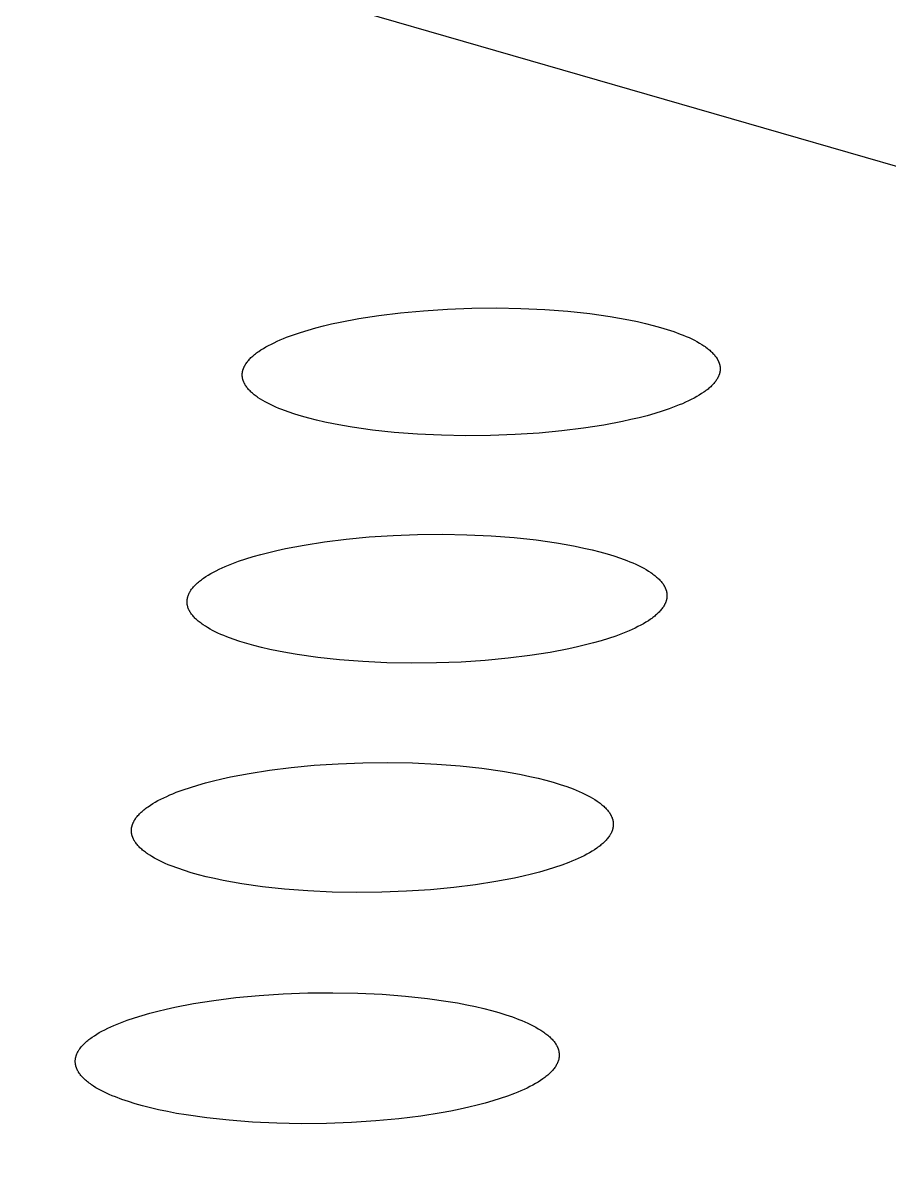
# Model space of a CAD drawing. Header units: millimetres. Extents: x -987 to 2591, y -102 to 2398.
# Drawn here: x -67.75 to -57.08, y 734.27 to 748.52 of the extents above; entities that cross this region are included whole.
import ezdxf

# ---------------------------------------------------------------- set-up
doc = ezdxf.new("R2010")
doc.units = ezdxf.units.MM
doc.header["$MEASUREMENT"] = 0
doc.layers.add('Utwórz2D linie widoczne', color=7, linetype='Continuous', true_color=0x000000)

msp = doc.modelspace()

# ---------------------------------------------------------------- linework, layer by layer
at = {"layer": 'Utwórz2D linie widoczne'}
for p, q in [((-146.357, 772.605), (34.728, 720.23)), ((-63.366, 744.915), (-63.099, 744.948)), ((-63.099, 744.948), (-62.816, 744.974)), ((-62.816, 744.974), (-62.522, 744.993)), ((-62.522, 744.993), (-62.221, 745.005)), ((-62.221, 745.005), (-61.916, 745.008)), ((-61.916, 745.008), (-61.614, 745.002)), ((-61.614, 745.002), (-61.318, 744.988)), ((-61.318, 744.988), (-61.034, 744.967)), ((-61.034, 744.967), (-60.765, 744.938)), ((-60.765, 744.938), (-60.514, 744.903)), ((-64.146, 744.761), (-64.049, 744.786)), ((-64.049, 744.786), (-63.949, 744.81)), ((-63.949, 744.81), (-63.843, 744.833)), ((-63.843, 744.833), (-63.614, 744.876)), ((-63.614, 744.876), (-63.366, 744.915)), ((-60.514, 744.903), (-60.397, 744.883)), ((-60.397, 744.883), (-60.284, 744.862)), ((-60.284, 744.862), (-60.178, 744.84)), ((-60.178, 744.84), (-60.077, 744.817)), ((-60.077, 744.817), (-59.982, 744.793)), ((-59.982, 744.793), (-59.893, 744.768)), ((-64.544, 744.63), (-64.504, 744.646)), ((-64.504, 744.646), (-64.419, 744.677)), ((-64.419, 744.677), (-64.332, 744.706)), ((-64.332, 744.706), (-64.24, 744.734)), ((-64.24, 744.734), (-64.146, 744.761)), ((-59.893, 744.768), (-59.809, 744.743)), ((-59.809, 744.743), (-59.727, 744.715)), ((-59.727, 744.715), (-59.65, 744.686)), ((-59.65, 744.686), (-59.612, 744.672)), ((-59.612, 744.672), (-59.576, 744.656)), ((-59.576, 744.656), (-59.541, 744.641)), ((-64.821, 744.49), (-64.791, 744.508)), ((-64.791, 744.508), (-64.76, 744.526)), ((-64.76, 744.526), (-64.727, 744.544)), ((-64.727, 744.544), (-64.693, 744.562)), ((-64.693, 744.562), (-64.658, 744.579)), ((-64.658, 744.579), (-64.621, 744.596)), ((-64.621, 744.596), (-64.583, 744.613)), ((-64.583, 744.613), (-64.544, 744.63)), ((-59.541, 744.641), (-59.507, 744.625)), ((-59.507, 744.625), (-59.474, 744.608)), ((-59.474, 744.608), (-59.443, 744.592)), ((-59.443, 744.592), (-59.413, 744.574)), ((-59.413, 744.574), (-59.384, 744.557)), ((-59.384, 744.557), (-59.357, 744.54)), ((-59.357, 744.54), (-59.344, 744.531)), ((-59.344, 744.531), (-59.332, 744.522)), ((-59.332, 744.522), (-59.319, 744.513)), ((-59.319, 744.513), (-59.308, 744.503)), ((-59.308, 744.503), (-59.296, 744.494)), ((-64.981, 744.354), (-64.972, 744.364)), ((-64.972, 744.364), (-64.963, 744.374)), ((-64.963, 744.374), (-64.954, 744.384)), ((-64.954, 744.384), (-64.944, 744.394)), ((-64.944, 744.394), (-64.933, 744.403)), ((-64.933, 744.403), (-64.923, 744.413)), ((-64.923, 744.413), (-64.911, 744.423)), ((-64.911, 744.423), (-64.9, 744.433)), ((-64.9, 744.433), (-64.888, 744.442)), ((-64.888, 744.442), (-64.875, 744.452)), ((-64.875, 744.452), (-64.862, 744.461)), ((-64.862, 744.461), (-64.849, 744.471)), ((-64.849, 744.471), (-64.821, 744.49)), ((-59.296, 744.494), (-59.285, 744.485)), ((-59.285, 744.485), (-59.275, 744.476)), ((-59.275, 744.476), (-59.265, 744.466)), ((-59.265, 744.466), (-59.255, 744.457)), ((-59.255, 744.457), (-59.246, 744.447)), ((-59.246, 744.447), (-59.237, 744.438)), ((-59.237, 744.438), (-59.228, 744.428)), ((-59.228, 744.428), (-59.221, 744.418)), ((-59.221, 744.418), (-59.213, 744.409)), ((-59.213, 744.409), (-59.206, 744.399)), ((-59.206, 744.399), (-59.199, 744.389)), ((-59.199, 744.389), (-59.196, 744.384)), ((-59.196, 744.384), (-59.193, 744.379)), ((-59.193, 744.379), (-59.19, 744.374)), ((-59.19, 744.374), (-59.188, 744.369)), ((-59.188, 744.369), (-59.185, 744.364)), ((-59.185, 744.364), (-59.183, 744.359)), ((-59.183, 744.359), (-59.18, 744.354)), ((-65.049, 744.217), (-65.048, 744.222)), ((-65.049, 744.212), (-65.049, 744.217)), ((-65.048, 744.222), (-65.047, 744.227)), ((-65.047, 744.227), (-65.045, 744.232)), ((-65.045, 744.232), (-65.044, 744.237)), ((-65.044, 744.237), (-65.043, 744.242)), ((-65.043, 744.242), (-65.041, 744.248)), ((-65.041, 744.248), (-65.039, 744.253)), ((-65.039, 744.253), (-65.038, 744.258)), ((-65.038, 744.258), (-65.036, 744.263)), ((-65.036, 744.263), (-65.034, 744.268)), ((-65.034, 744.268), (-65.032, 744.273)), ((-65.032, 744.273), (-65.029, 744.278)), ((-65.029, 744.278), (-65.027, 744.283)), ((-65.027, 744.283), (-65.024, 744.288)), ((-65.024, 744.288), (-65.022, 744.293)), ((-65.022, 744.293), (-65.019, 744.298)), ((-65.019, 744.298), (-65.016, 744.303)), ((-65.016, 744.303), (-65.013, 744.309)), ((-65.013, 744.309), (-65.01, 744.314)), ((-65.01, 744.314), (-65.003, 744.324)), ((-65.003, 744.324), (-64.996, 744.334)), ((-64.996, 744.334), (-64.989, 744.344)), ((-64.989, 744.344), (-64.981, 744.354)), ((-59.18, 744.354), (-59.178, 744.349)), ((-59.178, 744.349), (-59.176, 744.344)), ((-59.176, 744.344), (-59.174, 744.339)), ((-59.174, 744.339), (-59.172, 744.334)), ((-59.172, 744.334), (-59.17, 744.329)), ((-59.17, 744.329), (-59.168, 744.324)), ((-59.168, 744.324), (-59.167, 744.319)), ((-59.167, 744.319), (-59.165, 744.314)), ((-59.165, 744.314), (-59.164, 744.309)), ((-59.164, 744.309), (-59.163, 744.304)), ((-59.163, 744.304), (-59.162, 744.299)), ((-59.162, 744.299), (-59.161, 744.294)), ((-59.161, 744.218), (-59.162, 744.213)), ((-59.161, 744.294), (-59.16, 744.289)), ((-59.16, 744.223), (-59.161, 744.218)), ((-59.16, 744.289), (-59.159, 744.284)), ((-59.159, 744.228), (-59.16, 744.223)), ((-59.159, 744.284), (-59.159, 744.279)), ((-59.159, 744.279), (-59.158, 744.274)), ((-59.158, 744.238), (-59.159, 744.233)), ((-59.159, 744.233), (-59.159, 744.228)), ((-59.158, 744.274), (-59.158, 744.269)), ((-59.158, 744.269), (-59.158, 744.264)), ((-59.158, 744.264), (-59.157, 744.258)), ((-59.157, 744.253), (-59.158, 744.248)), ((-59.158, 744.248), (-59.158, 744.243)), ((-59.158, 744.243), (-59.158, 744.238)), ((-59.157, 744.258), (-59.157, 744.253)), ((-65.052, 744.186), (-65.051, 744.191)), ((-65.052, 744.181), (-65.052, 744.186)), ((-65.052, 744.176), (-65.052, 744.181)), ((-65.051, 744.171), (-65.052, 744.176)), ((-65.051, 744.202), (-65.05, 744.207)), ((-65.051, 744.197), (-65.051, 744.202)), ((-65.051, 744.191), (-65.051, 744.197)), ((-65.051, 744.166), (-65.051, 744.171)), ((-65.051, 744.161), (-65.051, 744.166)), ((-65.05, 744.156), (-65.051, 744.161)), ((-65.05, 744.207), (-65.049, 744.212)), ((-65.049, 744.151), (-65.05, 744.156)), ((-65.049, 744.146), (-65.049, 744.151)), ((-65.048, 744.141), (-65.049, 744.146)), ((-65.047, 744.136), (-65.048, 744.141)), ((-65.046, 744.13), (-65.047, 744.136)), ((-65.044, 744.125), (-65.046, 744.13)), ((-65.043, 744.12), (-65.044, 744.125)), ((-65.041, 744.115), (-65.043, 744.12)), ((-65.04, 744.11), (-65.041, 744.115)), ((-65.038, 744.105), (-65.04, 744.11)), ((-65.036, 744.1), (-65.038, 744.105)), ((-65.034, 744.095), (-65.036, 744.1)), ((-65.032, 744.09), (-65.034, 744.095)), ((-65.03, 744.085), (-65.032, 744.09)), ((-65.027, 744.08), (-65.03, 744.085)), ((-65.025, 744.075), (-65.027, 744.08)), ((-65.022, 744.07), (-65.025, 744.075)), ((-59.235, 744.076), (-59.244, 744.066)), ((-59.227, 744.086), (-59.235, 744.076)), ((-59.219, 744.096), (-59.227, 744.086)), ((-59.212, 744.106), (-59.219, 744.096)), ((-59.205, 744.116), (-59.212, 744.106)), ((-59.198, 744.126), (-59.205, 744.116)), ((-59.195, 744.131), (-59.198, 744.126)), ((-59.192, 744.136), (-59.195, 744.131)), ((-59.189, 744.141), (-59.192, 744.136)), ((-59.186, 744.146), (-59.189, 744.141)), ((-59.184, 744.151), (-59.186, 744.146)), ((-59.181, 744.157), (-59.184, 744.151)), ((-59.179, 744.162), (-59.181, 744.157)), ((-59.177, 744.167), (-59.179, 744.162)), ((-59.175, 744.172), (-59.177, 744.167)), ((-59.173, 744.177), (-59.175, 744.172)), ((-59.171, 744.182), (-59.173, 744.177)), ((-59.169, 744.187), (-59.171, 744.182)), ((-59.167, 744.192), (-59.169, 744.187)), ((-59.166, 744.197), (-59.167, 744.192)), ((-59.164, 744.202), (-59.166, 744.197)), ((-59.163, 744.207), (-59.164, 744.202)), ((-59.162, 744.213), (-59.163, 744.207)), ((-65.02, 744.065), (-65.022, 744.07)), ((-65.017, 744.06), (-65.02, 744.065)), ((-65.014, 744.056), (-65.017, 744.06)), ((-65.011, 744.051), (-65.014, 744.056)), ((-65.004, 744.041), (-65.011, 744.051)), ((-64.997, 744.031), (-65.004, 744.041)), ((-64.99, 744.021), (-64.997, 744.031)), ((-64.982, 744.012), (-64.99, 744.021)), ((-64.974, 744.002), (-64.982, 744.012)), ((-64.965, 743.992), (-64.974, 744.002)), ((-64.956, 743.983), (-64.965, 743.992)), ((-64.946, 743.973), (-64.956, 743.983)), ((-64.936, 743.964), (-64.946, 743.973)), ((-64.926, 743.955), (-64.936, 743.964)), ((-64.915, 743.945), (-64.926, 743.955)), ((-64.903, 743.936), (-64.915, 743.945)), ((-64.892, 743.927), (-64.903, 743.936)), ((-59.415, 743.931), (-59.446, 743.913)), ((-59.386, 743.95), (-59.415, 743.931)), ((-59.358, 743.969), (-59.386, 743.95)), ((-59.345, 743.978), (-59.358, 743.969)), ((-59.332, 743.988), (-59.345, 743.978)), ((-59.319, 743.997), (-59.332, 743.988)), ((-59.307, 744.007), (-59.319, 743.997)), ((-59.296, 744.017), (-59.307, 744.007)), ((-59.284, 744.026), (-59.296, 744.017)), ((-59.274, 744.036), (-59.284, 744.026)), ((-59.264, 744.046), (-59.274, 744.036)), ((-59.254, 744.056), (-59.264, 744.046)), ((-59.244, 744.066), (-59.254, 744.056)), ((-64.88, 743.918), (-64.892, 743.927)), ((-64.867, 743.909), (-64.88, 743.918)), ((-64.854, 743.9), (-64.867, 743.909)), ((-64.827, 743.882), (-64.854, 743.9)), ((-64.799, 743.865), (-64.827, 743.882)), ((-64.769, 743.848), (-64.799, 743.865)), ((-64.738, 743.831), (-64.769, 743.848)), ((-64.705, 743.815), (-64.738, 743.831)), ((-64.671, 743.799), (-64.705, 743.815)), ((-64.636, 743.783), (-64.671, 743.799)), ((-59.702, 743.794), (-59.786, 743.762)), ((-59.662, 743.81), (-59.702, 743.794)), ((-59.623, 743.826), (-59.662, 743.81)), ((-59.585, 743.843), (-59.623, 743.826)), ((-59.548, 743.86), (-59.585, 743.843)), ((-59.513, 743.877), (-59.548, 743.86)), ((-59.479, 743.895), (-59.513, 743.877)), ((-59.446, 743.913), (-59.479, 743.895)), ((-64.6, 743.768), (-64.636, 743.783)), ((-64.563, 743.753), (-64.6, 743.768)), ((-64.485, 743.724), (-64.563, 743.753)), ((-64.404, 743.696), (-64.485, 743.724)), ((-64.319, 743.671), (-64.404, 743.696)), ((-64.23, 743.646), (-64.319, 743.671)), ((-64.135, 743.622), (-64.23, 743.646)), ((-60.156, 743.653), (-60.257, 743.629)), ((-60.059, 743.678), (-60.156, 743.653)), ((-59.965, 743.705), (-60.059, 743.678)), ((-59.874, 743.733), (-59.965, 743.705)), ((-59.786, 743.762), (-59.874, 743.733)), ((-64.034, 743.599), (-64.135, 743.622)), ((-63.928, 743.576), (-64.034, 743.599)), ((-63.816, 743.555), (-63.928, 743.576)), ((-63.698, 743.536), (-63.816, 743.555)), ((-63.447, 743.5), (-63.698, 743.536)), ((-60.841, 743.524), (-61.108, 743.49)), ((-60.591, 743.562), (-60.841, 743.524)), ((-60.363, 743.606), (-60.591, 743.562)), ((-60.257, 743.629), (-60.363, 743.606)), ((-63.177, 743.471), (-63.447, 743.5)), ((-62.892, 743.45), (-63.177, 743.471)), ((-62.596, 743.436), (-62.892, 743.45)), ((-62.293, 743.43), (-62.596, 743.436)), ((-61.988, 743.433), (-62.293, 743.43)), ((-61.685, 743.445), (-61.988, 743.433)), ((-61.391, 743.464), (-61.685, 743.445)), ((-61.108, 743.49), (-61.391, 743.464)), ((-64.518, 742.038), (-64.288, 742.082)), ((-64.288, 742.082), (-64.039, 742.121)), ((-64.039, 742.121), (-63.77, 742.154)), ((-63.77, 742.154), (-63.487, 742.181)), ((-63.487, 742.181), (-63.192, 742.2)), ((-63.192, 742.2), (-62.889, 742.211)), ((-62.889, 742.211), (-62.583, 742.214)), ((-62.583, 742.214), (-62.28, 742.209)), ((-62.28, 742.209), (-61.983, 742.195)), ((-61.983, 742.195), (-61.697, 742.173)), ((-61.697, 742.173), (-61.427, 742.144)), ((-61.427, 742.144), (-61.175, 742.109)), ((-61.175, 742.109), (-61.057, 742.089)), ((-61.057, 742.089), (-60.945, 742.068)), ((-65.009, 741.91), (-64.917, 741.939)), ((-64.917, 741.939), (-64.822, 741.965)), ((-64.822, 741.965), (-64.725, 741.991)), ((-64.725, 741.991), (-64.624, 742.015)), ((-64.624, 742.015), (-64.518, 742.038)), ((-60.945, 742.068), (-60.838, 742.045)), ((-60.838, 742.045), (-60.737, 742.022)), ((-60.737, 742.022), (-60.641, 741.998)), ((-60.641, 741.998), (-60.552, 741.973)), ((-60.552, 741.973), (-60.467, 741.947)), ((-60.467, 741.947), (-60.385, 741.92)), ((-65.337, 741.783), (-65.3, 741.8)), ((-65.3, 741.8), (-65.262, 741.817)), ((-65.262, 741.817), (-65.222, 741.833)), ((-65.222, 741.833), (-65.182, 741.849)), ((-65.182, 741.849), (-65.097, 741.881)), ((-65.097, 741.881), (-65.009, 741.91)), ((-60.385, 741.92), (-60.307, 741.891)), ((-60.307, 741.891), (-60.27, 741.875)), ((-60.27, 741.875), (-60.233, 741.86)), ((-60.233, 741.86), (-60.198, 741.844)), ((-60.198, 741.844), (-60.164, 741.828)), ((-60.164, 741.828), (-60.131, 741.812)), ((-60.131, 741.812), (-60.1, 741.795)), ((-60.1, 741.795), (-60.07, 741.778)), ((-65.567, 741.644), (-65.555, 741.654)), ((-65.555, 741.654), (-65.542, 741.664)), ((-65.542, 741.664), (-65.528, 741.673)), ((-65.528, 741.673), (-65.5, 741.692)), ((-65.5, 741.692), (-65.471, 741.711)), ((-65.471, 741.711), (-65.439, 741.729)), ((-65.439, 741.729), (-65.407, 741.747)), ((-65.407, 741.747), (-65.372, 741.765)), ((-65.372, 741.765), (-65.337, 741.783)), ((-60.07, 741.778), (-60.041, 741.76)), ((-60.041, 741.76), (-60.014, 741.742)), ((-60.014, 741.742), (-60.001, 741.733)), ((-60.001, 741.733), (-59.988, 741.724)), ((-59.988, 741.724), (-59.976, 741.715)), ((-59.976, 741.715), (-59.964, 741.706)), ((-59.964, 741.706), (-59.953, 741.697)), ((-59.953, 741.697), (-59.942, 741.687)), ((-59.942, 741.687), (-59.931, 741.678)), ((-59.931, 741.678), (-59.921, 741.668)), ((-59.921, 741.668), (-59.911, 741.659)), ((-59.911, 741.659), (-59.902, 741.649)), ((-59.902, 741.649), (-59.893, 741.64)), ((-65.697, 741.504), (-65.694, 741.509)), ((-65.694, 741.509), (-65.69, 741.515)), ((-65.69, 741.515), (-65.684, 741.525)), ((-65.684, 741.525), (-65.677, 741.535)), ((-65.677, 741.535), (-65.669, 741.545)), ((-65.669, 741.545), (-65.661, 741.555)), ((-65.661, 741.555), (-65.652, 741.565)), ((-65.652, 741.565), (-65.643, 741.575)), ((-65.643, 741.575), (-65.634, 741.585)), ((-65.634, 741.585), (-65.624, 741.595)), ((-65.624, 741.595), (-65.613, 741.605)), ((-65.613, 741.605), (-65.603, 741.615)), ((-65.603, 741.615), (-65.591, 741.625)), ((-65.591, 741.625), (-65.58, 741.635)), ((-65.58, 741.635), (-65.567, 741.644)), ((-59.893, 741.64), (-59.885, 741.63)), ((-59.885, 741.63), (-59.877, 741.62)), ((-59.877, 741.62), (-59.869, 741.61)), ((-59.869, 741.61), (-59.862, 741.601)), ((-59.862, 741.601), (-59.856, 741.591)), ((-59.856, 741.591), (-59.852, 741.586)), ((-59.852, 741.586), (-59.849, 741.581)), ((-59.849, 741.581), (-59.847, 741.576)), ((-59.847, 741.576), (-59.844, 741.571)), ((-59.844, 741.571), (-59.841, 741.566)), ((-59.841, 741.566), (-59.839, 741.561)), ((-59.839, 741.561), (-59.836, 741.556)), ((-59.836, 741.556), (-59.834, 741.551)), ((-59.834, 741.551), (-59.832, 741.546)), ((-59.832, 741.546), (-59.83, 741.541)), ((-59.83, 741.541), (-59.828, 741.536)), ((-59.828, 741.536), (-59.826, 741.53)), ((-59.826, 741.53), (-59.824, 741.525)), ((-59.824, 741.525), (-59.823, 741.52)), ((-59.823, 741.52), (-59.821, 741.515)), ((-59.821, 741.515), (-59.82, 741.51)), ((-59.82, 741.51), (-59.819, 741.505)), ((-65.732, 741.396), (-65.731, 741.402)), ((-65.732, 741.391), (-65.732, 741.396)), ((-65.732, 741.386), (-65.732, 741.391)), ((-65.732, 741.381), (-65.732, 741.386)), ((-65.732, 741.376), (-65.732, 741.381)), ((-65.732, 741.371), (-65.732, 741.376)), ((-65.732, 741.366), (-65.732, 741.371)), ((-65.732, 741.361), (-65.732, 741.366)), ((-65.731, 741.407), (-65.73, 741.412)), ((-65.731, 741.402), (-65.731, 741.407)), ((-65.73, 741.412), (-65.729, 741.417)), ((-65.729, 741.417), (-65.728, 741.422)), ((-65.728, 741.422), (-65.727, 741.427)), ((-65.727, 741.427), (-65.726, 741.433)), ((-65.726, 741.433), (-65.725, 741.438)), ((-65.725, 741.438), (-65.723, 741.443)), ((-65.723, 741.443), (-65.722, 741.448)), ((-65.722, 741.448), (-65.72, 741.453)), ((-65.72, 741.453), (-65.718, 741.458)), ((-65.718, 741.458), (-65.716, 741.463)), ((-65.716, 741.463), (-65.714, 741.469)), ((-65.714, 741.469), (-65.712, 741.474)), ((-65.712, 741.474), (-65.71, 741.479)), ((-65.71, 741.479), (-65.707, 741.484)), ((-65.707, 741.484), (-65.705, 741.489)), ((-65.705, 741.489), (-65.702, 741.494)), ((-65.702, 741.494), (-65.699, 741.499)), ((-65.699, 741.499), (-65.697, 741.504)), ((-59.833, 741.366), (-59.835, 741.361)), ((-59.831, 741.372), (-59.833, 741.366)), ((-59.829, 741.377), (-59.831, 741.372)), ((-59.827, 741.382), (-59.829, 741.377)), ((-59.825, 741.387), (-59.827, 741.382)), ((-59.824, 741.392), (-59.825, 741.387)), ((-59.822, 741.397), (-59.824, 741.392)), ((-59.821, 741.402), (-59.822, 741.397)), ((-59.819, 741.408), (-59.821, 741.402)), ((-59.819, 741.505), (-59.818, 741.5)), ((-59.818, 741.413), (-59.819, 741.408)), ((-59.818, 741.5), (-59.817, 741.495)), ((-59.817, 741.418), (-59.818, 741.413)), ((-59.817, 741.495), (-59.816, 741.49)), ((-59.816, 741.423), (-59.817, 741.418)), ((-59.816, 741.49), (-59.815, 741.485)), ((-59.815, 741.433), (-59.816, 741.428)), ((-59.816, 741.428), (-59.816, 741.423)), ((-59.815, 741.485), (-59.815, 741.48)), ((-59.815, 741.48), (-59.814, 741.474)), ((-59.814, 741.438), (-59.815, 741.433)), ((-59.814, 741.474), (-59.814, 741.469)), ((-59.814, 741.469), (-59.814, 741.464)), ((-59.814, 741.464), (-59.813, 741.459)), ((-59.813, 741.454), (-59.814, 741.449)), ((-59.814, 741.449), (-59.814, 741.444)), ((-59.814, 741.444), (-59.814, 741.438)), ((-59.813, 741.459), (-59.813, 741.454)), ((-65.731, 741.355), (-65.732, 741.361)), ((-65.73, 741.35), (-65.731, 741.355)), ((-65.73, 741.345), (-65.73, 741.35)), ((-65.729, 741.34), (-65.73, 741.345)), ((-65.728, 741.335), (-65.729, 741.34)), ((-65.726, 741.33), (-65.728, 741.335)), ((-65.725, 741.325), (-65.726, 741.33)), ((-65.724, 741.32), (-65.725, 741.325)), ((-65.722, 741.315), (-65.724, 741.32)), ((-65.721, 741.31), (-65.722, 741.315)), ((-65.719, 741.304), (-65.721, 741.31)), ((-65.717, 741.299), (-65.719, 741.304)), ((-65.715, 741.294), (-65.717, 741.299)), ((-65.713, 741.289), (-65.715, 741.294)), ((-65.711, 741.284), (-65.713, 741.289)), ((-65.708, 741.279), (-65.711, 741.284)), ((-65.706, 741.274), (-65.708, 741.279)), ((-65.703, 741.269), (-65.706, 741.274)), ((-65.7, 741.264), (-65.703, 741.269)), ((-65.698, 741.259), (-65.7, 741.264)), ((-65.695, 741.254), (-65.698, 741.259)), ((-65.691, 741.249), (-65.695, 741.254)), ((-65.685, 741.239), (-65.691, 741.249)), ((-65.678, 741.23), (-65.685, 741.239)), ((-65.671, 741.22), (-65.678, 741.23)), ((-59.941, 741.225), (-59.953, 741.215)), ((-59.931, 741.235), (-59.941, 741.225)), ((-59.92, 741.245), (-59.931, 741.235)), ((-59.91, 741.255), (-59.92, 741.245)), ((-59.901, 741.265), (-59.91, 741.255)), ((-59.892, 741.275), (-59.901, 741.265)), ((-59.884, 741.285), (-59.892, 741.275)), ((-59.876, 741.295), (-59.884, 741.285)), ((-59.868, 741.305), (-59.876, 741.295)), ((-59.861, 741.315), (-59.868, 741.305)), ((-59.854, 741.325), (-59.861, 741.315)), ((-59.851, 741.331), (-59.854, 741.325)), ((-59.848, 741.336), (-59.851, 741.331)), ((-59.845, 741.341), (-59.848, 741.336)), ((-59.843, 741.346), (-59.845, 741.341)), ((-59.84, 741.351), (-59.843, 741.346)), ((-59.838, 741.356), (-59.84, 741.351)), ((-59.835, 741.361), (-59.838, 741.356)), ((-65.663, 741.21), (-65.671, 741.22)), ((-65.654, 741.2), (-65.663, 741.21)), ((-65.646, 741.191), (-65.654, 741.2)), ((-65.636, 741.181), (-65.646, 741.191)), ((-65.627, 741.171), (-65.636, 741.181)), ((-65.617, 741.162), (-65.627, 741.171)), ((-65.606, 741.153), (-65.617, 741.162)), ((-65.595, 741.143), (-65.606, 741.153)), ((-65.584, 741.134), (-65.595, 741.143)), ((-65.572, 741.125), (-65.584, 741.134)), ((-65.56, 741.116), (-65.572, 741.125)), ((-65.547, 741.106), (-65.56, 741.116)), ((-65.534, 741.097), (-65.547, 741.106)), ((-65.507, 741.08), (-65.534, 741.097)), ((-65.479, 741.062), (-65.507, 741.08)), ((-60.136, 741.093), (-60.171, 741.075)), ((-60.104, 741.111), (-60.136, 741.093)), ((-60.073, 741.129), (-60.104, 741.111)), ((-60.043, 741.148), (-60.073, 741.129)), ((-60.015, 741.167), (-60.043, 741.148)), ((-60.002, 741.176), (-60.015, 741.167)), ((-59.989, 741.186), (-60.002, 741.176)), ((-59.976, 741.196), (-59.989, 741.186)), ((-59.964, 741.205), (-59.976, 741.196)), ((-59.953, 741.215), (-59.964, 741.205)), ((-65.449, 741.045), (-65.479, 741.062)), ((-65.417, 741.028), (-65.449, 741.045)), ((-65.385, 741.011), (-65.417, 741.028)), ((-65.351, 740.995), (-65.385, 741.011)), ((-65.316, 740.979), (-65.351, 740.995)), ((-65.279, 740.964), (-65.316, 740.979)), ((-65.242, 740.949), (-65.279, 740.964)), ((-65.164, 740.92), (-65.242, 740.949)), ((-60.445, 740.959), (-60.534, 740.929)), ((-60.361, 740.99), (-60.445, 740.959)), ((-60.32, 741.006), (-60.361, 740.99)), ((-60.281, 741.023), (-60.32, 741.006)), ((-60.243, 741.04), (-60.281, 741.023)), ((-60.206, 741.057), (-60.243, 741.04)), ((-60.171, 741.075), (-60.206, 741.057)), ((-65.082, 740.892), (-65.164, 740.92)), ((-64.997, 740.866), (-65.082, 740.892)), ((-64.908, 740.841), (-64.997, 740.866)), ((-64.813, 740.817), (-64.908, 740.841)), ((-64.711, 740.794), (-64.813, 740.817)), ((-64.604, 740.771), (-64.711, 740.794)), ((-61.025, 740.801), (-61.254, 740.757)), ((-60.918, 740.824), (-61.025, 740.801)), ((-60.817, 740.848), (-60.918, 740.824)), ((-60.72, 740.874), (-60.817, 740.848)), ((-60.625, 740.901), (-60.72, 740.874)), ((-60.534, 740.929), (-60.625, 740.901)), ((-64.492, 740.75), (-64.604, 740.771)), ((-64.374, 740.73), (-64.492, 740.75)), ((-64.121, 740.694), (-64.374, 740.73)), ((-63.851, 740.665), (-64.121, 740.694)), ((-63.565, 740.643), (-63.851, 740.665)), ((-62.057, 740.658), (-62.353, 740.638)), ((-61.773, 740.684), (-62.057, 740.658)), ((-61.504, 740.718), (-61.773, 740.684)), ((-61.254, 740.757), (-61.504, 740.718)), ((-63.267, 740.629), (-63.565, 740.643)), ((-62.963, 740.624), (-63.267, 740.629)), ((-62.656, 740.627), (-62.963, 740.624)), ((-62.353, 740.638), (-62.656, 740.627)), ((-64.163, 739.364), (-63.867, 739.383)), ((-63.867, 739.383), (-63.563, 739.395)), ((-63.563, 739.395), (-63.256, 739.398)), ((-63.256, 739.398), (-62.951, 739.392)), ((-62.951, 739.392), (-62.653, 739.378)), ((-62.653, 739.378), (-62.366, 739.356)), ((-65.198, 739.22), (-64.968, 739.264)), ((-64.968, 739.264), (-64.717, 739.303)), ((-64.717, 739.303), (-64.448, 739.337)), ((-64.448, 739.337), (-64.163, 739.364)), ((-62.366, 739.356), (-62.095, 739.327)), ((-62.095, 739.327), (-61.842, 739.291)), ((-61.842, 739.291), (-61.723, 739.271)), ((-61.723, 739.271), (-61.61, 739.25)), ((-61.61, 739.25), (-61.503, 739.227)), ((-61.503, 739.227), (-61.401, 739.204)), ((-65.78, 739.061), (-65.692, 739.091)), ((-65.692, 739.091), (-65.6, 739.12)), ((-65.6, 739.12), (-65.504, 739.147)), ((-65.504, 739.147), (-65.407, 739.172)), ((-65.407, 739.172), (-65.305, 739.196)), ((-65.305, 739.196), (-65.198, 739.22)), ((-61.401, 739.204), (-61.306, 739.179)), ((-61.306, 739.179), (-61.216, 739.154)), ((-61.216, 739.154), (-61.131, 739.128)), ((-61.131, 739.128), (-61.049, 739.1)), ((-61.049, 739.1), (-60.971, 739.071)), ((-66.091, 738.927), (-66.057, 738.945)), ((-66.057, 738.945), (-66.021, 738.962)), ((-66.021, 738.962), (-65.984, 738.98)), ((-65.984, 738.98), (-65.946, 738.997)), ((-65.946, 738.997), (-65.906, 739.013)), ((-65.906, 739.013), (-65.865, 739.03)), ((-65.865, 739.03), (-65.78, 739.061)), ((-60.971, 739.071), (-60.933, 739.056)), ((-60.933, 739.056), (-60.896, 739.04)), ((-60.896, 739.04), (-60.861, 739.024)), ((-60.861, 739.024), (-60.827, 739.008)), ((-60.827, 739.008), (-60.794, 738.992)), ((-60.794, 738.992), (-60.762, 738.975)), ((-60.762, 738.975), (-60.732, 738.957)), ((-60.732, 738.957), (-60.703, 738.94)), ((-66.288, 738.793), (-66.277, 738.803)), ((-66.277, 738.803), (-66.265, 738.813)), ((-66.265, 738.813), (-66.253, 738.823)), ((-66.253, 738.823), (-66.24, 738.833)), ((-66.24, 738.833), (-66.227, 738.842)), ((-66.227, 738.842), (-66.214, 738.852)), ((-66.214, 738.852), (-66.185, 738.871)), ((-66.185, 738.871), (-66.156, 738.89)), ((-66.156, 738.89), (-66.124, 738.908)), ((-66.124, 738.908), (-66.091, 738.927)), ((-60.703, 738.94), (-60.676, 738.922)), ((-60.676, 738.922), (-60.663, 738.913)), ((-60.663, 738.913), (-60.65, 738.903)), ((-60.65, 738.903), (-60.638, 738.894)), ((-60.638, 738.894), (-60.626, 738.885)), ((-60.626, 738.885), (-60.615, 738.876)), ((-60.615, 738.876), (-60.604, 738.866)), ((-60.604, 738.866), (-60.593, 738.857)), ((-60.593, 738.857), (-60.583, 738.847)), ((-60.583, 738.847), (-60.573, 738.838)), ((-60.573, 738.838), (-60.564, 738.828)), ((-60.564, 738.828), (-60.555, 738.818)), ((-60.555, 738.818), (-60.546, 738.808)), ((-60.546, 738.808), (-60.538, 738.799)), ((-60.538, 738.799), (-60.531, 738.789)), ((-66.398, 738.651), (-66.396, 738.656)), ((-66.396, 738.656), (-66.394, 738.661)), ((-66.394, 738.661), (-66.391, 738.666)), ((-66.391, 738.666), (-66.389, 738.671)), ((-66.389, 738.671), (-66.386, 738.677)), ((-66.386, 738.677), (-66.383, 738.682)), ((-66.383, 738.682), (-66.38, 738.687)), ((-66.38, 738.687), (-66.377, 738.692)), ((-66.377, 738.692), (-66.37, 738.702)), ((-66.37, 738.702), (-66.363, 738.713)), ((-66.363, 738.713), (-66.355, 738.723)), ((-66.355, 738.723), (-66.347, 738.733)), ((-66.347, 738.733), (-66.338, 738.743)), ((-66.338, 738.743), (-66.329, 738.753)), ((-66.329, 738.753), (-66.32, 738.763)), ((-66.32, 738.763), (-66.31, 738.773)), ((-66.31, 738.773), (-66.299, 738.783)), ((-66.299, 738.783), (-66.288, 738.793)), ((-60.531, 738.789), (-60.524, 738.779)), ((-60.524, 738.779), (-60.517, 738.769)), ((-60.517, 738.769), (-60.514, 738.764)), ((-60.514, 738.764), (-60.511, 738.759)), ((-60.511, 738.759), (-60.508, 738.754)), ((-60.508, 738.754), (-60.505, 738.749)), ((-60.505, 738.749), (-60.503, 738.744)), ((-60.503, 738.744), (-60.5, 738.739)), ((-60.5, 738.739), (-60.498, 738.733)), ((-60.498, 738.733), (-60.496, 738.728)), ((-60.496, 738.728), (-60.493, 738.723)), ((-60.493, 738.723), (-60.491, 738.718)), ((-60.491, 738.718), (-60.489, 738.713)), ((-60.489, 738.713), (-60.488, 738.708)), ((-60.488, 738.708), (-60.486, 738.703)), ((-60.486, 738.703), (-60.484, 738.698)), ((-60.484, 738.698), (-60.483, 738.693)), ((-60.483, 738.693), (-60.482, 738.688)), ((-60.482, 738.688), (-60.48, 738.682)), ((-60.48, 738.682), (-60.479, 738.677)), ((-60.479, 738.677), (-60.478, 738.672)), ((-60.478, 738.672), (-60.477, 738.667)), ((-60.477, 738.667), (-60.477, 738.662)), ((-60.477, 738.662), (-60.476, 738.657)), ((-60.476, 738.657), (-60.476, 738.651)), ((-66.419, 738.568), (-66.418, 738.573)), ((-66.419, 738.563), (-66.419, 738.568)), ((-66.419, 738.557), (-66.419, 738.563)), ((-66.419, 738.552), (-66.419, 738.557)), ((-66.419, 738.547), (-66.419, 738.552)), ((-66.418, 738.542), (-66.419, 738.547)), ((-66.418, 738.578), (-66.417, 738.583)), ((-66.418, 738.573), (-66.418, 738.578)), ((-66.418, 738.537), (-66.418, 738.542)), ((-66.417, 738.532), (-66.418, 738.537)), ((-66.417, 738.589), (-66.416, 738.594)), ((-66.417, 738.583), (-66.417, 738.589)), ((-66.417, 738.526), (-66.417, 738.532)), ((-66.416, 738.521), (-66.417, 738.526)), ((-66.416, 738.594), (-66.415, 738.599)), ((-66.415, 738.516), (-66.416, 738.521)), ((-66.415, 738.599), (-66.414, 738.604)), ((-66.414, 738.511), (-66.415, 738.516)), ((-66.414, 738.604), (-66.413, 738.609)), ((-66.413, 738.609), (-66.411, 738.614)), ((-66.411, 738.614), (-66.41, 738.62)), ((-66.41, 738.62), (-66.408, 738.625)), ((-66.408, 738.625), (-66.407, 738.63)), ((-66.407, 738.63), (-66.405, 738.635)), ((-66.405, 738.635), (-66.403, 738.64)), ((-66.403, 738.64), (-66.401, 738.646)), ((-66.401, 738.646), (-66.398, 738.651)), ((-60.507, 738.517), (-60.51, 738.512)), ((-60.504, 738.522), (-60.507, 738.517)), ((-60.502, 738.527), (-60.504, 738.522)), ((-60.499, 738.532), (-60.502, 738.527)), ((-60.497, 738.537), (-60.499, 738.532)), ((-60.495, 738.543), (-60.497, 738.537)), ((-60.493, 738.548), (-60.495, 738.543)), ((-60.491, 738.553), (-60.493, 738.548)), ((-60.489, 738.558), (-60.491, 738.553)), ((-60.487, 738.563), (-60.489, 738.558)), ((-60.485, 738.569), (-60.487, 738.563)), ((-60.484, 738.574), (-60.485, 738.569)), ((-60.482, 738.579), (-60.484, 738.574)), ((-60.481, 738.584), (-60.482, 738.579)), ((-60.48, 738.589), (-60.481, 738.584)), ((-60.479, 738.594), (-60.48, 738.589)), ((-60.478, 738.6), (-60.479, 738.594)), ((-60.477, 738.605), (-60.478, 738.6)), ((-60.476, 738.61), (-60.477, 738.605)), ((-60.476, 738.651), (-60.475, 738.646)), ((-60.475, 738.626), (-60.476, 738.62)), ((-60.476, 738.62), (-60.476, 738.615)), ((-60.476, 738.615), (-60.476, 738.61)), ((-60.475, 738.646), (-60.475, 738.641)), ((-60.475, 738.641), (-60.475, 738.636)), ((-60.475, 738.636), (-60.475, 738.631)), ((-60.475, 738.631), (-60.475, 738.626)), ((-66.413, 738.506), (-66.414, 738.511)), ((-66.412, 738.501), (-66.413, 738.506)), ((-66.41, 738.496), (-66.412, 738.501)), ((-66.409, 738.49), (-66.41, 738.496)), ((-66.407, 738.485), (-66.409, 738.49)), ((-66.405, 738.48), (-66.407, 738.485)), ((-66.403, 738.475), (-66.405, 738.48)), ((-66.401, 738.47), (-66.403, 738.475)), ((-66.399, 738.465), (-66.401, 738.47)), ((-66.397, 738.46), (-66.399, 738.465)), ((-66.395, 738.455), (-66.397, 738.46)), ((-66.392, 738.45), (-66.395, 738.455)), ((-66.39, 738.445), (-66.392, 738.45)), ((-66.387, 738.44), (-66.39, 738.445)), ((-66.384, 738.435), (-66.387, 738.44)), ((-66.381, 738.43), (-66.384, 738.435)), ((-66.378, 738.425), (-66.381, 738.43)), ((-66.371, 738.415), (-66.378, 738.425)), ((-66.364, 738.405), (-66.371, 738.415)), ((-66.357, 738.395), (-66.364, 738.405)), ((-66.349, 738.385), (-66.357, 738.395)), ((-66.341, 738.375), (-66.349, 738.385)), ((-66.332, 738.365), (-66.341, 738.375)), ((-60.639, 738.37), (-60.651, 738.361)), ((-60.627, 738.38), (-60.639, 738.37)), ((-60.615, 738.39), (-60.627, 738.38)), ((-60.604, 738.4), (-60.615, 738.39)), ((-60.593, 738.41), (-60.604, 738.4)), ((-60.582, 738.42), (-60.593, 738.41)), ((-60.573, 738.43), (-60.582, 738.42)), ((-60.563, 738.44), (-60.573, 738.43)), ((-60.554, 738.45), (-60.563, 738.44)), ((-60.546, 738.46), (-60.554, 738.45)), ((-60.538, 738.471), (-60.546, 738.46)), ((-60.53, 738.481), (-60.538, 738.471)), ((-60.523, 738.491), (-60.53, 738.481)), ((-60.516, 738.501), (-60.523, 738.491)), ((-60.513, 738.506), (-60.516, 738.501)), ((-60.51, 738.512), (-60.513, 738.506)), ((-66.323, 738.356), (-66.332, 738.365)), ((-66.313, 738.346), (-66.323, 738.356)), ((-66.303, 738.336), (-66.313, 738.346)), ((-66.292, 738.327), (-66.303, 738.336)), ((-66.281, 738.318), (-66.292, 738.327)), ((-66.27, 738.308), (-66.281, 738.318)), ((-66.258, 738.299), (-66.27, 738.308)), ((-66.246, 738.29), (-66.258, 738.299)), ((-66.233, 738.28), (-66.246, 738.29)), ((-66.22, 738.271), (-66.233, 738.28)), ((-66.193, 738.253), (-66.22, 738.271)), ((-66.165, 738.236), (-66.193, 738.253)), ((-66.134, 738.218), (-66.165, 738.236)), ((-60.87, 738.231), (-60.907, 738.213)), ((-60.834, 738.248), (-60.87, 738.231)), ((-60.8, 738.266), (-60.834, 738.248)), ((-60.767, 738.285), (-60.8, 738.266)), ((-60.736, 738.303), (-60.767, 738.285)), ((-60.706, 738.322), (-60.736, 738.303)), ((-60.678, 738.341), (-60.706, 738.322)), ((-60.664, 738.351), (-60.678, 738.341)), ((-60.651, 738.361), (-60.664, 738.351)), ((-66.103, 738.201), (-66.134, 738.218)), ((-66.07, 738.185), (-66.103, 738.201)), ((-66.036, 738.168), (-66.07, 738.185)), ((-66.001, 738.152), (-66.036, 738.168)), ((-65.964, 738.137), (-66.001, 738.152)), ((-65.927, 738.122), (-65.964, 738.137)), ((-65.848, 738.092), (-65.927, 738.122)), ((-65.766, 738.064), (-65.848, 738.092)), ((-61.199, 738.101), (-61.291, 738.073)), ((-61.11, 738.132), (-61.199, 738.101)), ((-61.025, 738.163), (-61.11, 738.132)), ((-60.985, 738.18), (-61.025, 738.163)), ((-60.945, 738.196), (-60.985, 738.18)), ((-60.907, 738.213), (-60.945, 738.196)), ((-65.681, 738.038), (-65.766, 738.064)), ((-65.591, 738.013), (-65.681, 738.038)), ((-65.496, 737.988), (-65.591, 738.013)), ((-65.394, 737.965), (-65.496, 737.988)), ((-65.287, 737.942), (-65.394, 737.965)), ((-61.692, 737.972), (-61.923, 737.928)), ((-61.585, 737.996), (-61.692, 737.972)), ((-61.483, 738.02), (-61.585, 737.996)), ((-61.386, 738.046), (-61.483, 738.02)), ((-61.291, 738.073), (-61.386, 738.046)), ((-65.174, 737.921), (-65.287, 737.942)), ((-65.055, 737.901), (-65.174, 737.921)), ((-64.802, 737.865), (-65.055, 737.901)), ((-64.53, 737.836), (-64.802, 737.865)), ((-64.243, 737.813), (-64.53, 737.836)), ((-63.944, 737.799), (-64.243, 737.813)), ((-63.026, 737.808), (-63.331, 737.797)), ((-62.729, 737.828), (-63.026, 737.808)), ((-62.443, 737.855), (-62.729, 737.828)), ((-62.174, 737.889), (-62.443, 737.855)), ((-61.923, 737.928), (-62.174, 737.889)), ((-63.638, 737.794), (-63.944, 737.799)), ((-63.331, 737.797), (-63.638, 737.794)), ((-65.131, 736.496), (-64.845, 736.523)), ((-64.845, 736.523), (-64.547, 736.543)), ((-64.547, 736.543), (-64.242, 736.554)), ((-64.242, 736.554), (-63.934, 736.557)), ((-63.934, 736.557), (-63.628, 736.552)), ((-63.628, 736.552), (-63.328, 736.538)), ((-63.328, 736.538), (-63.04, 736.515)), ((-65.992, 736.354), (-65.885, 736.378)), ((-65.885, 736.378), (-65.654, 736.422)), ((-65.654, 736.422), (-65.402, 736.462)), ((-65.402, 736.462), (-65.131, 736.496)), ((-63.04, 736.515), (-62.768, 736.486)), ((-62.768, 736.486), (-62.514, 736.45)), ((-62.514, 736.45), (-62.395, 736.43)), ((-62.395, 736.43), (-62.282, 736.408)), ((-62.282, 736.408), (-62.174, 736.385)), ((-62.174, 736.385), (-62.072, 736.362)), ((-66.47, 736.218), (-66.38, 736.248)), ((-66.38, 736.248), (-66.288, 736.277)), ((-66.288, 736.277), (-66.192, 736.304)), ((-66.192, 736.304), (-66.094, 736.33)), ((-66.094, 736.33), (-65.992, 736.354)), ((-62.072, 736.362), (-61.976, 736.337)), ((-61.976, 736.337), (-61.886, 736.312)), ((-61.886, 736.312), (-61.8, 736.285)), ((-61.8, 736.285), (-61.718, 736.258)), ((-61.718, 736.258), (-61.639, 736.228)), ((-66.782, 736.082), (-66.747, 736.1)), ((-66.747, 736.1), (-66.711, 736.118)), ((-66.711, 736.118), (-66.674, 736.136)), ((-66.674, 736.136), (-66.636, 736.153)), ((-66.636, 736.153), (-66.596, 736.17)), ((-66.596, 736.17), (-66.555, 736.186)), ((-66.555, 736.186), (-66.47, 736.218)), ((-61.639, 736.228), (-61.602, 736.213)), ((-61.602, 736.213), (-61.565, 736.197)), ((-61.565, 736.197), (-61.529, 736.181)), ((-61.529, 736.181), (-61.495, 736.165)), ((-61.495, 736.165), (-61.462, 736.148)), ((-61.462, 736.148), (-61.43, 736.131)), ((-61.43, 736.131), (-61.4, 736.113)), ((-61.4, 736.113), (-61.371, 736.095)), ((-61.371, 736.095), (-61.344, 736.077)), ((-66.991, 735.938), (-66.98, 735.948)), ((-66.98, 735.948), (-66.968, 735.958)), ((-66.968, 735.958), (-66.957, 735.968)), ((-66.957, 735.968), (-66.944, 735.978)), ((-66.944, 735.978), (-66.932, 735.987)), ((-66.932, 735.987), (-66.918, 735.997)), ((-66.918, 735.997), (-66.905, 736.007)), ((-66.905, 736.007), (-66.876, 736.026)), ((-66.876, 736.026), (-66.846, 736.045)), ((-66.846, 736.045), (-66.815, 736.064)), ((-66.815, 736.064), (-66.782, 736.082)), ((-61.344, 736.077), (-61.331, 736.068)), ((-61.331, 736.068), (-61.318, 736.059)), ((-61.318, 736.059), (-61.306, 736.05)), ((-61.306, 736.05), (-61.294, 736.04)), ((-61.294, 736.04), (-61.282, 736.031)), ((-61.282, 736.031), (-61.271, 736.021)), ((-61.271, 736.021), (-61.26, 736.012)), ((-61.26, 736.012), (-61.25, 736.002)), ((-61.25, 736.002), (-61.24, 735.992)), ((-61.24, 735.992), (-61.231, 735.983)), ((-61.231, 735.983), (-61.222, 735.973)), ((-61.222, 735.973), (-61.214, 735.963)), ((-61.214, 735.963), (-61.206, 735.953)), ((-61.206, 735.953), (-61.198, 735.943)), ((-67.091, 735.804), (-67.088, 735.809)), ((-67.088, 735.809), (-67.086, 735.814)), ((-67.086, 735.814), (-67.083, 735.82)), ((-67.083, 735.82), (-67.081, 735.825)), ((-67.081, 735.825), (-67.078, 735.83)), ((-67.078, 735.83), (-67.075, 735.835)), ((-67.075, 735.835), (-67.072, 735.84)), ((-67.072, 735.84), (-67.069, 735.846)), ((-67.069, 735.846), (-67.062, 735.856)), ((-67.062, 735.856), (-67.055, 735.866)), ((-67.055, 735.866), (-67.047, 735.877)), ((-67.047, 735.877), (-67.039, 735.887)), ((-67.039, 735.887), (-67.03, 735.897)), ((-67.03, 735.897), (-67.021, 735.907)), ((-67.021, 735.907), (-67.011, 735.917)), ((-67.011, 735.917), (-67.001, 735.928)), ((-67.001, 735.928), (-66.991, 735.938)), ((-61.198, 735.943), (-61.191, 735.933)), ((-61.191, 735.933), (-61.184, 735.923)), ((-61.184, 735.923), (-61.181, 735.918)), ((-61.181, 735.918), (-61.178, 735.913)), ((-61.178, 735.913), (-61.175, 735.908)), ((-61.175, 735.908), (-61.173, 735.903)), ((-61.173, 735.903), (-61.17, 735.898)), ((-61.17, 735.898), (-61.167, 735.893)), ((-61.167, 735.893), (-61.165, 735.887)), ((-61.165, 735.887), (-61.163, 735.882)), ((-61.163, 735.882), (-61.16, 735.877)), ((-61.16, 735.877), (-61.158, 735.872)), ((-61.158, 735.872), (-61.156, 735.867)), ((-61.156, 735.867), (-61.155, 735.862)), ((-61.155, 735.862), (-61.153, 735.857)), ((-61.153, 735.857), (-61.151, 735.851)), ((-61.151, 735.851), (-61.15, 735.846)), ((-61.15, 735.846), (-61.149, 735.841)), ((-61.149, 735.841), (-61.147, 735.836)), ((-61.147, 735.836), (-61.146, 735.831)), ((-61.146, 735.831), (-61.145, 735.826)), ((-61.145, 735.826), (-61.145, 735.82)), ((-61.145, 735.82), (-61.144, 735.815)), ((-61.144, 735.815), (-61.143, 735.81)), ((-61.143, 735.81), (-61.143, 735.805)), ((-67.111, 735.726), (-67.11, 735.731)), ((-67.111, 735.72), (-67.111, 735.726)), ((-67.111, 735.715), (-67.111, 735.72)), ((-67.111, 735.71), (-67.111, 735.715)), ((-67.111, 735.705), (-67.111, 735.71)), ((-67.111, 735.699), (-67.111, 735.705)), ((-67.111, 735.694), (-67.111, 735.699)), ((-67.11, 735.689), (-67.111, 735.694)), ((-67.11, 735.736), (-67.109, 735.741)), ((-67.11, 735.731), (-67.11, 735.736)), ((-67.11, 735.684), (-67.11, 735.689)), ((-67.109, 735.679), (-67.11, 735.684)), ((-67.109, 735.741), (-67.108, 735.747)), ((-67.108, 735.673), (-67.109, 735.679)), ((-67.108, 735.747), (-67.107, 735.752)), ((-67.107, 735.668), (-67.108, 735.673)), ((-67.107, 735.752), (-67.106, 735.757)), ((-67.106, 735.663), (-67.107, 735.668)), ((-67.106, 735.757), (-67.105, 735.762)), ((-67.105, 735.658), (-67.106, 735.663)), ((-67.105, 735.762), (-67.103, 735.767)), ((-67.103, 735.767), (-67.102, 735.773)), ((-67.102, 735.773), (-67.1, 735.778)), ((-67.1, 735.778), (-67.099, 735.783)), ((-67.099, 735.783), (-67.097, 735.788)), ((-67.097, 735.788), (-67.095, 735.794)), ((-67.095, 735.794), (-67.093, 735.799)), ((-67.093, 735.799), (-67.091, 735.804)), ((-61.178, 735.664), (-61.181, 735.659)), ((-61.175, 735.669), (-61.178, 735.664)), ((-61.172, 735.674), (-61.175, 735.669)), ((-61.169, 735.679), (-61.172, 735.674)), ((-61.167, 735.685), (-61.169, 735.679)), ((-61.164, 735.69), (-61.167, 735.685)), ((-61.162, 735.695), (-61.164, 735.69)), ((-61.16, 735.7), (-61.162, 735.695)), ((-61.158, 735.705), (-61.16, 735.7)), ((-61.156, 735.711), (-61.158, 735.705)), ((-61.154, 735.716), (-61.156, 735.711)), ((-61.152, 735.721), (-61.154, 735.716)), ((-61.151, 735.726), (-61.152, 735.721)), ((-61.149, 735.732), (-61.151, 735.726)), ((-61.148, 735.737), (-61.149, 735.732)), ((-61.147, 735.742), (-61.148, 735.737)), ((-61.146, 735.747), (-61.147, 735.742)), ((-61.145, 735.753), (-61.146, 735.747)), ((-61.144, 735.758), (-61.145, 735.753)), ((-61.143, 735.768), (-61.144, 735.763)), ((-61.144, 735.763), (-61.144, 735.758)), ((-61.143, 735.805), (-61.142, 735.8)), ((-61.142, 735.779), (-61.143, 735.773)), ((-61.143, 735.773), (-61.143, 735.768)), ((-61.142, 735.8), (-61.142, 735.794)), ((-61.142, 735.794), (-61.142, 735.789)), ((-61.142, 735.789), (-61.142, 735.784)), ((-61.142, 735.784), (-61.142, 735.779)), ((-67.104, 735.653), (-67.105, 735.658)), ((-67.103, 735.647), (-67.104, 735.653)), ((-67.101, 735.642), (-67.103, 735.647)), ((-67.099, 735.637), (-67.101, 735.642)), ((-67.098, 735.632), (-67.099, 735.637)), ((-67.096, 735.627), (-67.098, 735.632)), ((-67.094, 735.622), (-67.096, 735.627)), ((-67.092, 735.617), (-67.094, 735.622)), ((-67.089, 735.611), (-67.092, 735.617)), ((-67.087, 735.606), (-67.089, 735.611)), ((-67.084, 735.601), (-67.087, 735.606)), ((-67.082, 735.596), (-67.084, 735.601)), ((-67.079, 735.591), (-67.082, 735.596)), ((-67.076, 735.586), (-67.079, 735.591)), ((-67.073, 735.581), (-67.076, 735.586)), ((-67.07, 735.576), (-67.073, 735.581)), ((-67.064, 735.566), (-67.07, 735.576)), ((-67.057, 735.556), (-67.064, 735.566)), ((-67.049, 735.546), (-67.057, 735.556)), ((-67.041, 735.536), (-67.049, 735.546)), ((-67.033, 735.526), (-67.041, 735.536)), ((-67.024, 735.516), (-67.033, 735.526)), ((-61.307, 735.521), (-61.32, 735.512)), ((-61.295, 735.531), (-61.307, 735.521)), ((-61.283, 735.541), (-61.295, 735.531)), ((-61.272, 735.551), (-61.283, 735.541)), ((-61.261, 735.561), (-61.272, 735.551)), ((-61.25, 735.571), (-61.261, 735.561)), ((-61.24, 735.581), (-61.25, 735.571)), ((-61.231, 735.592), (-61.24, 735.581)), ((-61.222, 735.602), (-61.231, 735.592)), ((-61.213, 735.612), (-61.222, 735.602)), ((-61.205, 735.622), (-61.213, 735.612)), ((-61.197, 735.633), (-61.205, 735.622)), ((-61.19, 735.643), (-61.197, 735.633)), ((-61.184, 735.653), (-61.19, 735.643)), ((-61.181, 735.659), (-61.184, 735.653)), ((-67.015, 735.506), (-67.024, 735.516)), ((-67.005, 735.497), (-67.015, 735.506)), ((-66.995, 735.487), (-67.005, 735.497)), ((-66.984, 735.478), (-66.995, 735.487)), ((-66.973, 735.468), (-66.984, 735.478)), ((-66.962, 735.459), (-66.973, 735.468)), ((-66.95, 735.449), (-66.962, 735.459)), ((-66.938, 735.44), (-66.95, 735.449)), ((-66.925, 735.431), (-66.938, 735.44)), ((-66.912, 735.421), (-66.925, 735.431)), ((-66.885, 735.403), (-66.912, 735.421)), ((-66.856, 735.385), (-66.885, 735.403)), ((-66.826, 735.368), (-66.856, 735.385)), ((-61.539, 735.38), (-61.576, 735.363)), ((-61.503, 735.398), (-61.539, 735.38)), ((-61.469, 735.417), (-61.503, 735.398)), ((-61.436, 735.435), (-61.469, 735.417)), ((-61.404, 735.454), (-61.436, 735.435)), ((-61.374, 735.473), (-61.404, 735.454)), ((-61.346, 735.492), (-61.374, 735.473)), ((-61.333, 735.502), (-61.346, 735.492)), ((-61.32, 735.512), (-61.333, 735.502)), ((-66.794, 735.351), (-66.826, 735.368)), ((-66.761, 735.334), (-66.794, 735.351)), ((-66.727, 735.318), (-66.761, 735.334)), ((-66.692, 735.301), (-66.727, 735.318)), ((-66.655, 735.286), (-66.692, 735.301)), ((-66.617, 735.27), (-66.655, 735.286)), ((-66.539, 735.241), (-66.617, 735.27)), ((-66.456, 735.213), (-66.539, 735.241)), ((-61.869, 735.25), (-61.962, 735.221)), ((-61.78, 735.28), (-61.869, 735.25)), ((-61.695, 735.312), (-61.78, 735.28)), ((-61.654, 735.329), (-61.695, 735.312)), ((-61.615, 735.346), (-61.654, 735.329)), ((-61.576, 735.363), (-61.615, 735.346)), ((-66.371, 735.186), (-66.456, 735.213)), ((-66.281, 735.161), (-66.371, 735.186)), ((-66.185, 735.136), (-66.281, 735.161)), ((-66.083, 735.112), (-66.185, 735.136)), ((-65.975, 735.09), (-66.083, 735.112)), ((-62.478, 735.097), (-62.597, 735.075)), ((-62.365, 735.12), (-62.478, 735.097)), ((-62.257, 735.144), (-62.365, 735.12)), ((-62.155, 735.168), (-62.257, 735.144)), ((-62.057, 735.194), (-62.155, 735.168)), ((-61.962, 735.221), (-62.057, 735.194)), ((-65.861, 735.068), (-65.975, 735.09)), ((-65.742, 735.048), (-65.861, 735.068)), ((-65.488, 735.012), (-65.742, 735.048)), ((-65.215, 734.982), (-65.488, 735.012)), ((-64.927, 734.96), (-65.215, 734.982)), ((-64.627, 734.946), (-64.927, 734.96)), ((-63.705, 734.954), (-64.011, 734.943)), ((-63.406, 734.974), (-63.705, 734.954)), ((-63.12, 735.001), (-63.406, 734.974)), ((-62.849, 735.035), (-63.12, 735.001)), ((-62.597, 735.075), (-62.849, 735.035)), ((-64.32, 734.94), (-64.627, 734.946)), ((-64.011, 734.943), (-64.32, 734.94))]:
    msp.add_line(p, q, dxfattribs=at)

doc.saveas('drawing.dxf')
